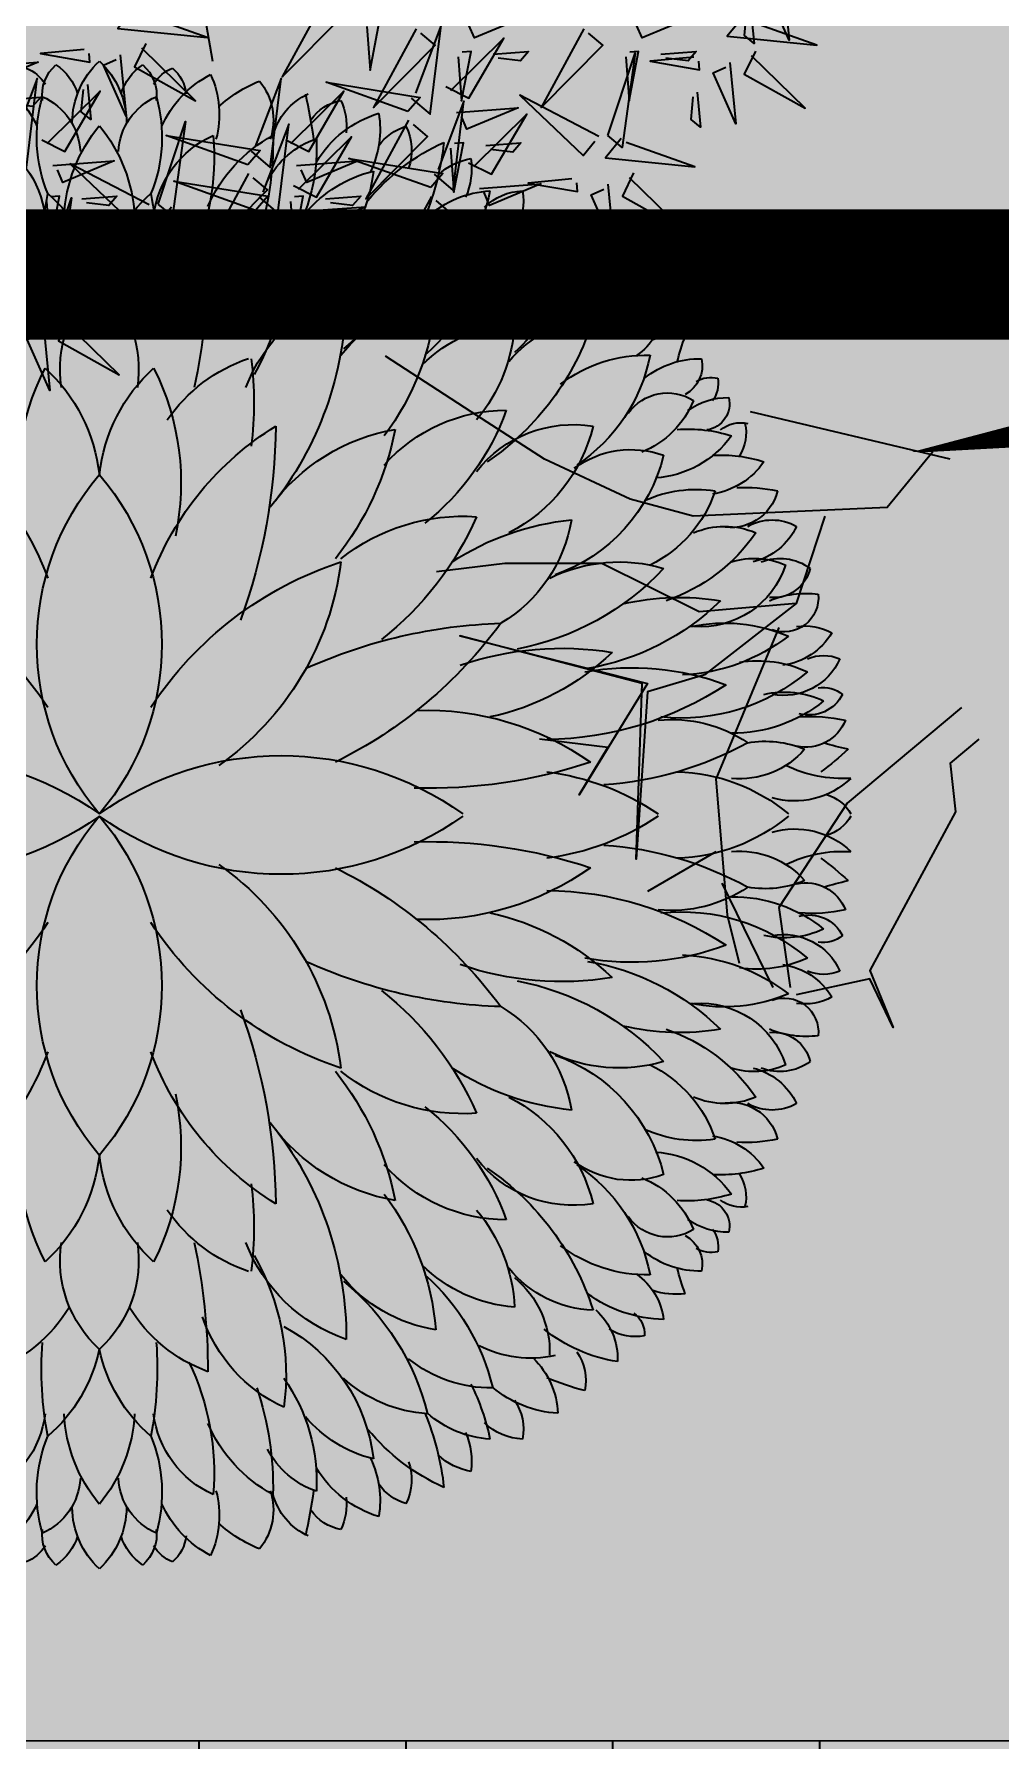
# Model space of a CAD drawing. Header units: millimetres. Extents: x -179928 to 528275, y -469666 to 511935.
# Drawn here: x 236649 to 236946, y 26643 to 27167 of the extents above; entities that cross this region are included whole.
import ezdxf

# ---------------------------------------------------------------- set-up
doc = ezdxf.new("R2010")
doc.units = ezdxf.units.MM
doc.linetypes.add('DASHED', pattern=[0.75, 0.5, -0.25])
for name, color, linetype in [('ad-Elevation 10', 8, 'Continuous'), ('ad-Secondary Roof', 6, 'Continuous'), ('ad-Verandah', 33, 'Continuous')]:
    doc.layers.add(name, color=color, linetype=linetype)
doc.layers.add('ad-Landscape', color=94, linetype='Continuous', lineweight=35)
doc.layers.add('ad-Landscape 2', color=7, linetype='Continuous', lineweight=35, true_color=0x264c00)

# ---------------------------------------------------------------- blocks, each defined once
blk = doc.blocks.new('bamboo')
at = {"layer": 'ad-Landscape'}
blk.add_line((-124.2, -652.6), (-157.7, -842.3), dxfattribs=at)
for points in [[(-1180, -694.3), (-1190.5, -804.4), (-1150.1, -713.1), (-1172.9, -702.9)], [(-358.7, -729.9), (-282.3, -870.2), (-392.6, -759), (-367.2, -737.1)], [(-1108.4, -762.6), (-1079.9, -797.1), (-1240.2, -813.4), (-1117, -769.7)], [(-1121.6, -747.6), (-1127.7, -810.5), (-1110.4, -796.3), (-1114.5, -756.2)], [(-908.9, -770), (-1019.2, -761.8), (-927.1, -800.3), (-917.4, -777.3)], [(-608.6, -770), (-718.8, -761.8), (-626.7, -800.3), (-617.1, -777.3)], [(-16.2, -749), (12.3, -783.5), (-148, -799.7), (-24.8, -756.1)], [(-822.9, -784.4), (-746.5, -924.8), (-856.8, -813.5), (-831.4, -791.7)], [(-513.8, -908.1), (-547.7, -937.2), (-567.2, -777.3), (-521, -899.6)], [(-522.5, -784.4), (-446.1, -924.8), (-556.4, -813.5), (-531, -791.7)], [(-433.8, -779.7), (-439.8, -858.4), (-456.8, -770), (-441.1, -771.2)], [(-1130.1, -824), (-1110.3, -865.6), (-1219.3, -926.5), (-1123, -832.6)], [(-961, -829.5), (-1024, -824.8), (-1009.5, -841.7), (-969.5, -836.8)], [(-898, -834.2), (-904, -913), (-921, -824.6), (-905.3, -825.7)], [(-660.6, -829.5), (-723.6, -824.8), (-709.1, -841.7), (-669.1, -836.8)], [(-575.6, -887.6), (-616.8, -908.3), (-679.8, -800.6), (-584, -894.9)], [(-597.6, -834.2), (-603.6, -913), (-620.7, -824.6), (-604.9, -825.7)], [(-37.9, -810.4), (-18.1, -852), (-127, -912.8), (-30.8, -819)], [(72.2, -821), (150.8, -828.6), (62, -843.8), (63.5, -828.1)], [(-1084.5, -844.3), (-1095, -954.4), (-1054.5, -863.1), (-1077.3, -852.9)], [(-1020.1, -834.7), (-941.4, -842.3), (-1030.2, -857.5), (-1028.7, -841.8)], [(-865.6, -975.2), (-915, -827.6), (-891.5, -996.5), (-865.6, -975.2)], [(7.8, -830.7), (-2.8, -940.7), (37.7, -849.4), (14.9, -839.3)], [(265.2, -851.8), (154.9, -843.6), (247, -882.2), (256.7, -859.1)], [(-507.7, -932.3), (-361.1, -879.9), (-529.5, -906.9), (-507.7, -932.3)], [(-227.1, -1003.5), (-261, -1032.7), (-280.5, -872.8), (-234.3, -995)], [(66.1, -883.9), (60.1, -946.8), (77.4, -932.6), (73.3, -892.5)], [(209.8, -1003.5), (175.9, -1032.7), (156.4, -872.8), (202.6, -995)], [(-1026.1, -897.6), (-1032.1, -960.5), (-1014.9, -946.3), (-1019, -906.2)], [(-849.9, -976.7), (-708, -903.2), (-821.4, -1011.2), (-842.8, -985.4)], [(-554.7, -1044.4), (-588.6, -1073.6), (-608.1, -913.7), (-562, -1036)], [(-288.9, -983), (-330, -1003.7), (-393.1, -896), (-297.3, -990.3)], [(148, -983), (106.8, -1003.7), (43.8, -896), (139.5, -990.3)], [(213.1, -911.3), (150.1, -906.6), (164.7, -923.5), (204.7, -918.6)], [(-616.5, -1023.9), (-657.7, -1044.6), (-720.8, -936.9), (-625, -1031.2)], [(-594.9, -933.7), (-705.2, -925.4), (-613.1, -964), (-603.4, -940.9)], [(-508.9, -948), (-432.5, -1088.4), (-542.8, -977.2), (-517.4, -955.3)], [(-302.5, -1064.9), (-343.7, -1085.5), (-406.8, -977.8), (-311, -1072.1)], [(-240.7, -1085.3), (-274.6, -1114.5), (-294.1, -954.6), (-248, -1076.9)], [(-221, -1027.7), (-74.4, -975.4), (-242.8, -1002.3), (-221, -1027.7)], [(-60.1, -1097.9), (-109.5, -950.3), (-85.9, -1119.2), (-60.1, -1097.9)], [(-889.9, -980.8), (-861.5, -1015.3), (-1021.7, -1031.5), (-898.6, -987.9)], [(-647, -993.1), (-710, -988.4), (-695.4, -1005.3), (-655.5, -1000.4)], [(-584, -997.8), (-590, -1076.6), (-607, -988.2), (-591.3, -989.4)], [(-548.6, -1068.6), (-402.1, -1016.3), (-570.5, -1043.2), (-548.6, -1068.6)], [(-308.2, -1029.1), (-418.5, -1020.8), (-326.4, -1059.4), (-316.7, -1036.4)], [(-44.4, -1099.5), (97.5, -1025.9), (-15.9, -1134), (-37.3, -1108.1)], [(128.7, -1029.1), (18.4, -1020.8), (110.5, -1059.4), (120.2, -1036.4)], [(-911.7, -1042.2), (-891.9, -1083.8), (-1000.8, -1144.6), (-904.6, -1050.8)], [(-866, -1062.5), (-876.5, -1172.5), (-836.1, -1081.2), (-858.9, -1071.1)], [(-801.6, -1052.8), (-723, -1060.4), (-811.7, -1075.7), (-810.2, -1059.9)], [(-635.9, -1070), (-746.1, -1061.7), (-654, -1100.3), (-644.4, -1077.3)], [(-234.6, -1109.5), (-88.1, -1057.2), (-256.5, -1084.1), (-234.6, -1109.5)], [(-222.2, -1043.5), (-145.8, -1183.9), (-256.1, -1072.6), (-230.7, -1050.8)], [(-549.8, -1084.4), (-473.4, -1224.8), (-583.8, -1113.5), (-558.3, -1091.7)], [(-360.3, -1088.6), (-423.3, -1083.8), (-408.7, -1100.8), (-368.8, -1095.8)], [(-297.3, -1093.3), (-303.3, -1172), (-320.3, -1083.6), (-304.5, -1084.8)], [(76.6, -1088.6), (13.6, -1083.8), (28.1, -1100.8), (68.1, -1095.8)], [(144.7, -1234.3), (95.3, -1086.7), (118.8, -1255.6), (144.7, -1234.3)], [(139.6, -1093.3), (133.6, -1172), (116.6, -1083.6), (132.3, -1084.8)], [(-807.6, -1115.7), (-813.6, -1178.6), (-796.4, -1164.4), (-800.5, -1124.4)], [(-687.9, -1129.5), (-751, -1124.7), (-736.4, -1141.7), (-696.4, -1136.8)], [(-624.9, -1134.2), (-630.9, -1213), (-648, -1124.6), (-632.2, -1125.7)], [(-321.9, -1110.9), (-432.1, -1102.7), (-340, -1141.2), (-330.3, -1118.2)], [(-235.8, -1125.3), (-159.4, -1265.7), (-269.7, -1154.4), (-244.3, -1132.6)], [(-84.4, -1103.5), (-56, -1138), (-216.2, -1154.2), (-93.1, -1110.6)], [(-373.9, -1170.4), (-436.9, -1165.7), (-422.4, -1182.6), (-382.4, -1177.7)], [(-310.9, -1175.1), (-316.9, -1253.9), (-334, -1165.5), (-318.2, -1166.6)], [(-106.2, -1164.9), (-86.3, -1206.5), (-195.3, -1267.4), (-99.1, -1173.5)], [(-60.5, -1185.2), (-71, -1295.3), (-30.6, -1204), (-53.4, -1193.8)], [(3.9, -1175.6), (82.5, -1183.2), (-6.2, -1198.4), (-4.7, -1182.7)], [(160.4, -1235.8), (302.3, -1162.3), (188.8, -1270.3), (167.5, -1244.4)], [(120.3, -1239.9), (148.8, -1274.4), (-11.4, -1290.6), (111.7, -1247)], [(-2.1, -1238.5), (-8.1, -1301.4), (9.1, -1287.1), (5, -1247.1)], [(98.6, -1301.3), (118.4, -1342.9), (9.5, -1403.7), (105.7, -1309.9)], [(144.3, -1321.5), (133.8, -1431.6), (174.2, -1340.3), (151.4, -1330.2)]]:
    blk.add_lwpolyline(points, dxfattribs=at)
blk = doc.blocks.new('A$C7DA81DBD')
at = {"layer": 'ad-Landscape'}
for centre, radius, start, end in [((0.3234, 3.905), 0.4767, 132.73866, 179.56243), ((-0.6413, 3.9243), 0.3417, 140.17932, 198.67463), ((-1.1804, 3.4536), 0.743, 47.03228, 68.14061), ((-0.1425, 3.9552), 0.5349, 155.19049, 195.20682), ((-0.9056, 3.6412), 0.6057, 24.0272, 62.73054), ((-0.2663, 4.0457), 0.2252, 130.84427, 173.75905), ((-0.4908, 4.0166), 0.2139, 30.41563, 68.82996), ((-0.0961, 4.0625), 0.2274, 130.93347, 187.27283), ((-0.4137, 3.9807), 0.3046, 17.09734, 56.39496), ((5.8663, 2.673), 7.168, 168.75967, 170.83335), ((-1.3268, 3.7443), 0.3576, 14.37957, 65.67824), ((0.4847, 3.8253), 0.8385, 164.13269, 202.27743), ((-0.4664, 3.7254), 0.3595, 3.05127, 66.29439), ((-1.0337, 3.8696), 0.5516, 170.48559, 205.45287), ((-1.7595, 3.3631), 0.6247, 31.25767, 73.08831), ((-1.0529, 3.8878), 0.3429, 154.82228, 186.10535), ((-1.4147, 3.7701), 0.2686, 35.04222, 78.95985), ((-1.4522, 3.7508), 0.3106, 153.81915, 198.78711), ((-1.8213, 3.5993), 0.3023, 36.32124, 72.6008), ((0.6722, 3.3341), 0.8727, 140.39412, 176.99618), ((-2.4444, 2.7002), 1.2047, 39.61762, 65.52562), ((-0.4659, 3.9514), 1.4875, 185.97252, 202.70743), ((-0.2113, 3.764), 1.0157, 176.98112, 215.15022), ((-1.383, 3.3555), 0.488, 27.43755, 71.18261), ((0.7845, 3.7974), 1.7654, 178.75477, 198.61147), ((-1.3701, 3.1096), 0.824, 23.21959, 61.77969), ((0.8101, 3.7172), 1.4584, 175.33806, 205.55583), ((-0.8731, 3.3135), 0.5704, 6.67232, 66.26868), ((-1.6924, 3.6508), 0.4098, 172.3277, 203.61076), ((-2.1581, 3.3546), 0.3559, 46.86291, 80.36915), ((-1.7238, 2.9221), 0.7346, 40.38662, 76.09196), ((-0.5792, 3.7449), 0.9742, 186.46688, 241.65563), ((-2.1061, 3.4684), 0.2887, 169.0778, 214.64065), ((-2.4029, 3.194), 0.3293, 46.24511, 87.68542), ((-2.2394, 2.9434), 0.5806, 48.33638, 86.67487), ((-0.9147, 3.7961), 1.3196, 191.93886, 206.21864), ((1.7398, 3.1245), 2.0667, 169.32144, 184.04788), ((-0.8762, 2.8295), 0.8955, 11.96194, 49.21126), ((-2.6219, 2.7574), 0.6207, 49.77589, 86.93335), ((-2.1285, 3.3962), 0.4606, 182.36478, 225.58317), ((-0.4879, 3.7225), 1.408, 194.08678, 230.75178), ((-1.8961, 2.6169), 0.7641, 47.38545, 86.81155), ((0.2948, 3.161), 1.349, 172.2305, 210.01298), ((-1.4049, 2.5545), 0.8684, 18.68778, 65.28391), ((-2.4584, 3.1948), 0.2887, 169.0778, 214.64065), ((-3.0457, 2.0047), 1.2814, 66.14352, 76.28476), ((-2.2078, 2.5037), 0.7304, 50.8151, 91.05063), ((-1.0136, 3.5245), 1.2421, 193.52703, 228.39805), ((-2.5541, 3.0699), 0.3719, 177.60187, 227.96098), ((-3.0549, 2.2322), 0.863, 51.02378, 81.38718), ((2.889, 3.1417), 3.5018, 179.98243, 192.00519), ((-0.9142, 2.3228), 0.8735, 31.40487, 69.8192), ((-2.4357, 2.4238), 0.6427, 63.07607, 102.38547), ((-1.9988, 3.0323), 0.5442, 178.24862, 230.68038), ((0.4533, 2.5144), 0.6755, 132.16499, 188.60831), ((-2.9291, 2.9329), 0.15, 177.47025, 233.80961), ((-3.0253, 2.6704), 0.2744, 57.97543, 101.26619), ((-0.4415, 3.0214), 1.4626, 184.53972, 217.07204), ((-2.0257, 2.069), 0.8461, 38.49282, 81.42911), ((0.5421, 2.9513), 1.9362, 179.73155, 217.41149), ((-1.6974, 2.079), 0.9321, 21.01467, 71.00855), ((-2.8327, 2.8868), 0.3555, 186.20703, 235.71806), ((-3.2048, 2.0899), 0.7587, 53.84333, 88.58495), ((-2.8129, 2.1522), 0.6446, 39.15642, 87.78171), ((-1.3292, 3.2587), 1.5303, 197.59049, 235.74559), ((-3.255, 2.3074), 0.3987, 70.94104, 97.72728), ((-4.7109, 2.1806), 1.4962, 14.55365, 20.41362), ((-2.4021, 1.9593), 0.8207, 45.12287, 85.9267), ((-1.4468, 2.8141), 0.8978, 182.30093, 220.50756), ((-3.2185, 2.5369), 0.186, 168.23624, 240.99446), ((-3.387, 2.0873), 0.4877, 50.8294, 91.59888), ((-3.0882, 1.8014), 0.7945, 52.47186, 91.55185), ((-2.167, 2.7765), 0.9598, 190.85815, 236.55055), ((1.1102, 2.3286), 1.9834, 172.86966, 187.13034), ((-1.1439, 1.6998), 0.9279, 34.91657, 71.05051), ((0.9729, 1.8753), 1.4339, 153.15977, 192.1138), ((-0.9472, 1.8177), 0.9527, 6.22136, 47.73687), ((-3.3252, 2.438), 0.1695, 170.71369, 216.27653), ((-3.4542, 2.3019), 0.1679, 59.89017, 103.18093), ((-3.4098, 2.3203), 0.1483, 166.0967, 261.70295), ((-3.5474, 1.9775), 0.3785, 53.8191, 90.95416), ((-3.2095, 2.1093), 0.2729, 35.39886, 122.15517), ((-2.8672, 2.5356), 0.5252, 201.8257, 248.02813), ((-2.3006, 1.3581), 0.9275, 41.73929, 89.82837), ((-0.9565, 2.7668), 1.425, 199.73306, 231.77211), ((-3.6227, 2.031), 0.1831, 51.14247, 102.0713), ((-3.4132, 2.1554), 0.2388, 166.75476, 212.31761), ((-3.3241, 1.386), 0.7926, 85.56631, 108.01228), ((-3.104, 2.4748), 0.5733, 215.76353, 266.37343), ((-2.6751, 1.5084), 0.6953, 38.28249, 99.3433), ((-1.8936, 2.412), 0.9205, 193.66836, 242.88227), ((-1.856, 1.0904), 1.1017, 36.03906, 80.26816), ((-0.0127, 2.4992), 1.6882, 191.02849, 218.56329), ((-1.8918, 0.7397), 1.7085, 20.47463, 58.37181), ((2.2619, 2.2221), 3.2578, 180.48635, 200.14254), ((-3.5079, 1.2176), 0.814, 86.76384, 107.52222), ((-3.0021, 1.5187), 0.5438, 53.77897, 109.79803), ((-2.2585, 2.2572), 0.9551, 193.74281, 250.74014), ((-3.3942, 2.2431), 0.4369, 214.78481, 261.07296), ((-3.6458, 0.9704), 0.8788, 87.00257, 102.07341), ((-3.3701, 1.1333), 0.7046, 65.60352, 98.75304), ((1.1235, 0.9635), 1.4762, 139.56784, 220.43216), ((-3.5663, 1.8937), 0.2709, 193.65461, 282.44901), ((-2.7888, 2.0624), 0.7268, 198.67082, 243.79699), ((-3.799, 1.3868), 0.2788, 60.36234, 119.63766), ((-2.8127, 0.1703), 1.5025, 56.86683, 84.37468), ((-1.8408, 1.8007), 0.8356, 189.30481, 239.3197), ((-2.0528, 0.5755), 1.111, 51.64981, 93.95156), ((-0.5036, 2.3877), 1.7715, 203.40985, 232.04459), ((-3.6025, 1.7876), 0.3701, 205.36372, 256.0362), ((-3.5309, 1.1863), 0.4429, 66.56317, 113.43683), ((-2.8723, 2.1694), 1.0147, 214.6416, 251.06237), ((-3.8429, 1.1634), 0.2852, 68.35462, 126.71622), ((-3.6986, 1.0203), 0.4283, 72.41068, 114.40253), ((-3.8061, 1.4393), 0.2126, 192.8534, 276.06864), ((-3.3934, 1.5704), 0.508, 198.36566, 274.36285), ((-2.935, 0.5362), 0.8919, 63.91881, 106.35993), ((-2.0704, 2.4383), 1.5297, 223.15526, 259.12002), ((0.278, 1.6321), 1.6541, 187.07097, 234.85412), ((-2.0051, -0.5207), 2.0521, 33.36445, 71.77879), ((-3.867, 1.2266), 0.1934, 174.18666, 290.59598), ((-3.9905, 0.7068), 0.5437, 67.64575, 97.28341), ((-3.2785, -0.1985), 1.4267, 76.95691, 99.25489), ((-2.5206, 2.2177), 1.411, 225.5947, 260.34135), ((-3.9828, 0.7528), 0.3143, 81.59333, 119.16505), ((-3.5292, 0.1698), 0.9139, 78.01728, 113.3144), ((-0.1824, 2.6175), 2.5892, 216.37093, 243.62041), ((-2.3551, -1.8074), 2.8907, 65.67414, 88.25794), ((-3.8058, 1.2269), 0.3858, 211.15088, 261.88723), ((-3.2424, 1.8545), 1.0655, 232.5105, 267.25212), ((-4.09, 0.6654), 0.2348, 66.95459, 113.04541), ((-3.8641, 1.0224), 0.3477, 203.91838, 280.78741), ((-3.7147, 0.1925), 0.678, 81.55573, 114.70525), ((-2.6118, -0.8298), 1.7705, 71.06869, 99.21005), ((-1.9143, 1.938), 1.4152, 226.12226, 258.10878), ((-3.2885, 1.64), 1.0932, 229.52167, 276.17194), ((-3.0057, -0.698), 1.5293, 80.07303, 110.39202), ((-4.09, 0.5543), 0.1658, 79.35441, 130.28324), ((-4.0065, 0.7788), 0.2144, 207.19351, 284.68974), ((-3.8679, 0.1672), 0.5263, 77.39124, 114.96296), ((-2.5064, 2.2982), 1.8728, 236.55296, 269.35046), ((-3.5803, 1.2652), 0.8033, 230.61412, 270.78978), ((-1.8532, -0.9988), 1.5896, 87.80694, 125.34258), ((-4.0211, -0.3309), 0.8867, 85.54152, 102.47041), ((-3.9905, 0.6212), 0.2383, 201.22812, 283.00293), ((-3.2335, -0.2213), 0.7603, 84.12058, 124.2254), ((-3.7607, -0.1513), 0.5674, 79.89405, 113.04357), ((2.0051, 0.5207), 2.0521, 213.36445, 251.77879), ((1.8918, -0.7397), 1.7085, 200.47463, 238.37181)]:
    blk.add_arc(centre, radius, start, end, dxfattribs=at)
at = {"layer": 'ad-Landscape 2'}
for centre, radius, start, end in [((-0.3234, 3.905), 0.4767, 0.43757, 47.26134), ((0.4137, 3.9807), 0.3046, 123.60504, 162.90266), ((0.0961, 4.0625), 0.2274, 352.72717, 49.06653), ((0.4908, 4.0166), 0.2139, 111.17004, 149.58437), ((0.9056, 3.6412), 0.6057, 117.26946, 155.9728), ((0.4664, 3.7254), 0.3595, 113.70561, 176.94873), ((-0.4847, 3.8253), 0.8385, 337.72257, 15.86731), ((-0.6722, 3.3341), 0.8727, 3.00382, 39.60588), ((0.8731, 3.3135), 0.5704, 113.73132, 173.32768), ((0.8762, 2.8295), 0.8955, 130.78874, 168.03806), ((-1.7398, 3.1245), 2.0667, 355.95212, 10.67856), ((0.9142, 2.3228), 0.8735, 110.1808, 148.59513), ((-0.4533, 2.5144), 0.6755, 351.39169, 47.83501), ((0.9472, 1.8177), 0.9527, 132.26313, 173.77864), ((-0.9729, 1.8753), 1.4339, 347.8862, 26.84023), ((1.8918, 0.7397), 1.7085, 121.62819, 159.52537), ((-1.1235, 0.9635), 1.4762, 319.56784, 40.43216), ((2.0051, -0.5207), 2.0521, 108.22121, 146.63555), ((-4.487, 1.6291), 1.2847, 281.63719, 288.00047), ((-2.7222, 2.1138), 1.9478, 241.18217, 266.26036), ((-3.052, 1.6261), 1.72, 226.87005, 233.5161), ((-3.6164, 0.6908), 0.4865, 221.13896, 275.57028), ((-1.8634, 3.0329), 2.8823, 251.61053, 271.71734), ((-1.0264, -1.4309), 1.7659, 54.46623, 125.53377), ((1.0264, -1.4309), 1.7659, 54.46623, 125.53377), ((-4.1975, 0.9392), 0.7339, 266.42892, 296.01705), ((-3.9266, 0.5355), 0.4565, 226.08818, 286.23686), ((-3.2407, -0.7659), 1.0093, 91.25618, 130.10548), ((-2.3531, -1.1695), 1.4234, 97.04197, 124.31969), ((-4.0462, -0.1006), 0.224, 105.31091, 151.56637), ((-4.0462, 0.1006), 0.224, 208.43363, 254.68909), ((-3.9266, -0.5355), 0.4565, 73.76314, 133.91182), ((-3.2407, 0.7659), 1.0093, 229.89452, 268.74382), ((-2.3531, 1.1695), 1.4234, 235.68031, 262.95803), ((-1.0264, 1.4309), 1.7659, 234.46623, 305.53377), ((1.1235, -0.9635), 1.4762, 139.56784, 220.43216), ((-1.1235, -0.9635), 1.4762, 319.56784, 40.43216), ((1.0264, 1.4309), 1.7659, 234.46623, 305.53377), ((-2.7222, -2.1138), 1.9478, 93.73964, 118.81783), ((-1.8634, -3.0329), 2.8823, 88.28266, 108.38947), ((-4.1975, -0.9392), 0.7339, 63.98295, 93.57108), ((-3.052, -1.6261), 1.72, 126.4839, 133.12995), ((-3.6164, -0.6908), 0.4865, 84.42972, 138.86104), ((0.278, -1.6321), 1.6541, 125.14588, 172.92903), ((-4.487, -1.6291), 1.2847, 71.99953, 78.36281), ((-3.9905, -0.6212), 0.2383, 76.99707, 158.77188), ((-3.7607, 0.1513), 0.5674, 246.95643, 280.10595), ((-1.8532, 0.9988), 1.5896, 234.65742, 272.19306), ((-0.1824, -2.6175), 2.5892, 116.37959, 143.62907), ((-3.5803, -1.2652), 0.8033, 89.21022, 129.38588), ((-3.2335, 0.2213), 0.7603, 235.7746, 275.87942), ((-2.5064, -2.2982), 1.8728, 90.64954, 123.44704), ((-4.0211, 0.3309), 0.8867, 257.52959, 274.45848), ((-4.0065, -0.7788), 0.2144, 75.31026, 152.80649), ((-3.2885, -1.64), 1.0932, 83.82806, 130.47833), ((-1.9143, -1.938), 1.4152, 101.89122, 133.87774), ((-3.8679, -0.1672), 0.5263, 245.03704, 282.60876), ((-2.0051, 0.5207), 2.0521, 288.22121, 326.63555), ((-4.09, -0.5543), 0.1658, 229.71676, 280.64559), ((-3.8641, -1.0224), 0.3477, 79.21259, 156.08162), ((-3.0057, 0.698), 1.5293, 249.60798, 279.92697), ((-3.8058, -1.2269), 0.3858, 98.11277, 148.84912), ((-3.7147, -0.1925), 0.678, 245.29475, 278.44427), ((-3.2424, -1.8545), 1.0655, 92.74788, 127.4895), ((-2.5206, -2.2177), 1.411, 99.65865, 134.4053), ((-2.6118, 0.8298), 1.7705, 260.78995, 288.93131), ((-2.3551, 1.8074), 2.8907, 271.74206, 294.32586), ((-4.09, -0.6654), 0.2348, 246.95459, 293.04541), ((-2.0704, -2.4383), 1.5297, 100.87998, 136.84474), ((-3.9828, -0.7528), 0.3143, 240.83495, 278.40667), ((-3.867, -1.2266), 0.1934, 69.40402, 185.81334), ((-3.5292, -0.1698), 0.9139, 246.6856, 281.98272), ((-0.5036, -2.3877), 1.7715, 127.95541, 156.59015), ((-3.3934, -1.5704), 0.508, 85.63715, 161.63434), ((-1.8408, -1.8007), 0.8356, 120.6803, 170.69519), ((2.2619, -2.2221), 3.2578, 159.85746, 179.51365), ((-3.9905, -0.7068), 0.5437, 262.71659, 292.35425), ((-3.8061, -1.4393), 0.2126, 83.93136, 167.1466), ((-2.8723, -2.1694), 1.0147, 108.93763, 145.3584), ((-3.2785, 0.1985), 1.4267, 260.74511, 283.04309), ((-2.935, -0.5362), 0.8919, 253.64007, 296.08119), ((-1.8918, -0.7397), 1.7085, 301.62819, 339.52537), ((-3.8429, -1.1634), 0.2852, 233.28378, 291.64538), ((-3.6025, -1.7876), 0.3701, 103.9638, 154.63628), ((-3.6986, -1.0203), 0.4283, 245.59747, 287.58932), ((-2.7888, -2.0624), 0.7268, 116.20301, 161.32918), ((-2.2585, -2.2572), 0.9551, 109.25986, 166.25719), ((-2.8127, -0.1703), 1.5025, 275.62532, 303.13317), ((-2.0528, -0.5755), 1.111, 266.04844, 308.35019), ((-0.0127, -2.4992), 1.6882, 141.43671, 168.97151), ((-3.799, -1.3868), 0.2788, 240.36234, 299.63766), ((-3.5663, -1.8937), 0.2709, 77.55099, 166.34539), ((-3.5309, -1.1863), 0.4429, 246.56317, 293.43683), ((-1.8936, -2.412), 0.9205, 117.11773, 166.33164), ((0.9729, -1.8753), 1.4339, 167.8862, 206.84023), ((-0.9729, -1.8753), 1.4339, 333.15977, 12.1138), ((-0.9565, -2.7668), 1.425, 128.22789, 160.26694), ((-3.6458, -0.9704), 0.8788, 257.92659, 272.99743), ((-3.3942, -2.2431), 0.4369, 98.92704, 145.21519), ((-3.3701, -1.1333), 0.7046, 261.24696, 294.39648), ((-1.856, -1.0904), 1.1017, 279.73184, 323.96094), ((0.5421, -2.9513), 1.9362, 142.58851, 180.26845), ((-3.104, -2.4748), 0.5733, 93.62657, 144.23647), ((-0.9472, -1.8177), 0.9527, 312.26313, 353.77864), ((0.9472, -1.8177), 0.9527, 186.22136, 227.73687), ((-3.5079, -1.2176), 0.814, 252.47778, 273.23616), ((-3.0021, -1.5187), 0.5438, 250.20197, 306.22103), ((-2.167, -2.7765), 0.9598, 123.44945, 169.14185), ((-2.6751, -1.5084), 0.6953, 260.6567, 321.71751), ((-1.3292, -3.2587), 1.5303, 124.25441, 162.40951), ((-2.3006, -1.3581), 0.9275, 270.17163, 318.26071), ((-3.4132, -2.1554), 0.2388, 147.68239, 193.24524), ((-2.8672, -2.5356), 0.5252, 111.97187, 158.1743), ((1.1102, -2.3286), 1.9834, 172.86966, 187.13034), ((-3.6227, -2.031), 0.1831, 257.9287, 308.85753), ((-3.3241, -1.386), 0.7926, 251.98772, 274.43369), ((-3.4098, -2.3203), 0.1483, 98.29705, 193.9033), ((-0.4415, -3.0214), 1.4626, 142.92796, 175.46028), ((-3.5474, -1.9775), 0.3785, 269.04584, 306.1809), ((-3.2095, -2.1093), 0.2729, 237.84483, 324.60114), ((-1.4468, -2.8141), 0.8978, 139.49244, 177.69907), ((-1.1439, -1.6998), 0.9279, 288.94949, 325.08343), ((-3.3252, -2.438), 0.1695, 143.72347, 189.28631), ((-3.2185, -2.5369), 0.186, 119.00554, 191.76376), ((-3.4542, -2.3019), 0.1679, 256.81907, 300.10983), ((-3.387, -2.0873), 0.4877, 268.40112, 309.1706), ((-3.0882, -1.8014), 0.7945, 268.44815, 307.52814), ((-1.6974, -2.079), 0.9321, 288.99145, 338.98533), ((0.2948, -3.161), 1.349, 149.98702, 187.7695), ((2.889, -3.1417), 3.5018, 167.99481, 180.01757), ((0.4533, -2.5144), 0.6755, 171.39169, 227.83501), ((-0.4533, -2.5144), 0.6755, 312.16499, 8.60831), ((-4.7109, -2.1806), 1.4962, 339.58638, 345.44635), ((-2.8327, -2.8868), 0.3555, 124.28194, 173.79297), ((-2.8129, -2.1522), 0.6446, 272.21829, 320.84358), ((-2.4021, -1.9593), 0.8207, 274.0733, 314.87713), ((-1.0136, -3.5245), 1.2421, 131.60195, 166.47297), ((-2.0257, -2.069), 0.8461, 278.57089, 321.50718), ((-3.255, -2.3074), 0.3987, 262.27272, 289.05896), ((-1.9988, -3.0323), 0.5442, 129.31962, 181.75138), ((-0.4879, -3.7225), 1.408, 129.24822, 165.91322), ((-3.2048, -2.0899), 0.7587, 271.41505, 306.15667), ((-2.5541, -3.0699), 0.3719, 132.03902, 182.39813), ((-0.9142, -2.3228), 0.8735, 290.1808, 328.59513), ((0.9142, -2.3228), 0.8735, 211.40487, 249.8192), ((-2.9291, -2.9329), 0.15, 126.19039, 182.52975), ((-0.5792, -3.7449), 0.9742, 118.34437, 173.53312), ((-1.4049, -2.5545), 0.8684, 294.71609, 341.31222), ((-3.0253, -2.6704), 0.2744, 258.73381, 302.02457), ((-3.0549, -2.2322), 0.863, 278.61282, 308.97622), ((1.7398, -3.1245), 2.0667, 175.95212, 190.67856), ((-1.7398, -3.1245), 2.0667, 349.32144, 4.04788), ((-2.4584, -3.1948), 0.2887, 145.35935, 190.9222), ((-2.1285, -3.3962), 0.4606, 134.41683, 177.63522), ((-2.4357, -2.4238), 0.6427, 257.61453, 296.92393), ((-2.2078, -2.5037), 0.7304, 268.94937, 309.1849), ((-0.8762, -2.8295), 0.8955, 310.78874, 348.03806), ((0.8762, -2.8295), 0.8955, 191.96194, 229.21126), ((-3.0457, -2.0047), 1.2814, 283.71524, 293.85648), ((-1.8961, -2.6169), 0.7641, 273.18845, 312.61455), ((-0.2113, -3.764), 1.0157, 144.84978, 183.01888), ((0.8101, -3.7172), 1.4584, 154.44417, 184.66194), ((-2.6219, -2.7574), 0.6207, 273.06665, 310.22411), ((-0.9147, -3.7961), 1.3196, 153.78136, 168.06114), ((0.7845, -3.7974), 1.7654, 161.38853, 181.24523), ((-2.1061, -3.4684), 0.2887, 145.35935, 190.9222), ((-2.4029, -3.194), 0.3293, 272.31458, 313.75489), ((-2.2394, -2.9434), 0.5806, 273.32513, 311.66362), ((-0.4659, -3.9514), 1.4875, 157.29257, 174.02748), ((-2.4444, -2.7002), 1.2047, 294.47438, 320.38238), ((-1.7238, -2.9221), 0.7346, 283.90804, 319.61338), ((-1.3701, -3.1096), 0.824, 298.22031, 336.78041), ((-0.8731, -3.3135), 0.5704, 293.73132, 353.32768), ((0.6722, -3.3341), 0.8727, 183.00382, 219.60588), ((-0.6722, -3.3341), 0.8727, 320.39412, 356.99618), ((0.8731, -3.3135), 0.5704, 186.67232, 246.26868), ((-1.6924, -3.6508), 0.4098, 156.38924, 187.6723), ((0.4847, -3.8253), 0.8385, 157.72257, 195.86731), ((-0.4847, -3.8253), 0.8385, 344.13269, 22.27743), ((-2.1581, -3.3546), 0.3559, 279.63085, 313.13709), ((-1.4522, -3.7508), 0.3106, 161.21289, 206.18085), ((-1.0337, -3.8696), 0.5516, 154.54713, 189.51441), ((-1.383, -3.3555), 0.488, 288.81739, 332.56245), ((-1.7595, -3.3631), 0.6247, 286.91169, 328.74233), ((-0.4664, -3.7254), 0.3595, 293.70561, 356.94873), ((0.4664, -3.7254), 0.3595, 183.05127, 246.29439), ((-1.8213, -3.5993), 0.3023, 287.3992, 323.67876), ((-1.0529, -3.8878), 0.3429, 173.89465, 205.17772), ((5.8663, -2.673), 7.168, 189.16665, 191.24033), ((-1.3268, -3.7443), 0.3576, 294.32176, 345.62043), ((-0.6413, -3.9243), 0.3417, 161.32537, 219.82068), ((-0.1425, -3.9552), 0.5349, 164.79318, 204.80951), ((-1.4147, -3.7701), 0.2686, 281.04015, 324.95778), ((-0.9056, -3.6412), 0.6057, 297.26946, 335.9728), ((0.3234, -3.905), 0.4767, 180.43757, 227.26134), ((-0.3234, -3.905), 0.4767, 312.73866, 359.56243), ((0.9056, -3.6412), 0.6057, 204.0272, 242.73054), ((-1.1804, -3.4536), 0.743, 291.85939, 312.96772), ((-0.0961, -4.0625), 0.2274, 172.72717, 229.06653), ((0.0961, -4.0625), 0.2274, 310.93347, 7.27283), ((-0.2663, -4.0457), 0.2252, 186.24095, 229.15573), ((-0.4908, -4.0166), 0.2139, 291.17004, 329.58437), ((-0.4137, -3.9807), 0.3046, 303.60504, 342.90266), ((0.4137, -3.9807), 0.3046, 197.09734, 236.39496), ((0.4908, -4.0166), 0.2139, 210.41563, 248.82996)]:
    blk.add_arc(centre, radius, start, end, dxfattribs=at)
blk = doc.blocks.new('A$C06C421F0')
at = {"layer": 'ad-Landscape'}
for points in [[(359.91, 366.46, 35.98, 14.39, 0), (421.22, 431.54, 14.39, 0.72, 0), (487.37, 441.94, 0, 0, 0), (448, 441.94, 0, 0, 0), (472.53, 524.19, 0, 0, 0), (467.69, 541.37, 0, 0, 0), (379.6, 599.67, 0, 0, 0), (404.12, 579.33, 0, 0, 0), (359.91, 575.71, 0, 0, 0), (404.12, 579.33, 0, 0, 0), (467.69, 541.37, 0, 0, 0), (433.48, 648.03, 0, 0, 0), (482.53, 692.32, 0, 0, 0), (430.9, 648.03, 0, 0, 0), (418.64, 692.32, 0, 0, 0), (426.06, 713.11, 0, 0, 0), (413.8, 692.32, 0, 0, 0), (372.17, 716.27, 0, 0, 0), (413.8, 692.32, 0, 0, 0), (323.13, 719.89, 0, 0, 0)], [(366.46, 359.97, 35.98, 14.39, 0), (431.54, 298.66, 14.39, 0.72, 0), (441.94, 232.52, 0, 0, 0), (441.94, 271.88, 0, 0, 0), (524.19, 247.36, 0, 0, 0), (541.37, 252.2, 0, 0, 0), (599.67, 340.29, 0, 0, 0), (579.33, 315.77, 0, 0, 0), (575.71, 359.97, 0, 0, 0), (579.33, 315.77, 0, 0, 0), (541.37, 252.2, 0, 0, 0), (648.03, 286.4, 0, 0, 0), (692.32, 237.36, 0, 0, 0), (648.03, 288.98, 0, 0, 0), (692.32, 301.25, 0, 0, 0), (713.11, 293.82, 0, 0, 0), (692.32, 306.09, 0, 0, 0), (716.27, 347.71, 0, 0, 0), (692.32, 306.09, 0, 0, 0), (719.89, 396.76, 0, 0, 0)]]:
    blk.add_lwpolyline(points, format="xyseb", dxfattribs=at)
for points in [[(460.26, 565.32), (472.53, 575.71), (470.27, 596.5), (507.05, 664.75), (497.05, 689.15), (507.05, 668.36), (538.67, 675.14)], [(467.69, 551.76), (516.73, 592.89), (546.1, 637.63), (541.26, 671.98)], [(570.62, 627.24), (548.68, 671.98)], [(546.1, 517.41), (573.2, 582.49), (568.36, 640.79), (563.2, 661.58)], [(573.2, 613.68), (602.56, 630.85)], [(538.67, 507.02), (578.04, 537.75), (602.56, 544.98), (607.4, 616.84), (604.82, 541.37), (683.23, 521.03), (602.56, 541.37), (631.93, 589.27), (619.67, 568.94), (649.03, 565.32)], [(526.41, 469.51), (538.67, 507.02), (580.3, 510.63), (622.25, 489.84), (663.87, 489.84), (693.24, 493.46)], [(479.95, 441.94), (499.63, 465.89), (582.88, 469.51), (609.99, 462.28), (646.77, 445.1), (678.39, 424.76), (715.18, 400.81)], [(472.53, 445.1), (558.36, 424.76)]]:
    blk.add_lwpolyline(points, dxfattribs=at)
blk = doc.blocks.new('zw$6CCD')
at = {"transparency": 33554559}
h = blk.add_hatch(color=43, dxfattribs=at)
h.dxf.hatch_style = 1
h.paths.add_polyline_path([(6190, -13620), (12120, -13620), (12120, -4745), (13640, -4745), (13640, -8875), (14550, -8875), (14550, -14830), (6190, -14830)])
h = blk.add_hatch(dxfattribs=at)
h.set_pattern_fill('GRASS', color=74, angle=180)
h.set_pattern_definition([(270, (14545, -5500), (17.96051, -17.96051), [4.7625, -31.15852]), (225, (14545, -5500), (17.96051, -17.96051), [4.7625, -20.6375]), (315, (14545, -5500), (17.96051, 17.96051), [4.7625, -20.6375])])
h.paths.add_polyline_path([(14550, -8875), (13640, -8875), (13640, -7725), (14550, -7725)])
h = blk.add_hatch(color=256, dxfattribs=at)
h.dxf.hatch_style = 1
h.set_gradient(color1=(153, 204, 0), color2=(63, 127, 0), tint=1, name='INVSPHERICAL')
h.paths.add_polyline_path([(14550, -8875), (13640, -8875), (13640, -7725), (14550, -7725)])
at = {"layer": 'ad-Landscape', "transparency": 33554687}
h = blk.add_hatch(dxfattribs=at)
h.set_pattern_fill('DOLMIT', color=44, scale=10, angle=90)
h.set_pattern_definition([(90, (6195, -14830), (-63.5, 2e-14), []), (135, (6195, -14830), (-127, -127), [89.8026, -179.605])])
h.paths.add_polyline_path([(6190, -13620), (12120, -13620), (12120, -4745), (13640, -4745), (13640, -8875), (14550, -8875), (14550, -14830), (6190, -14830)])
at = {"layer": 'ad-Elevation 10'}
blk.add_lwpolyline([(14550, -8875), (13640, -8875), (13640, -7725), (14550, -7725)], close=True, dxfattribs=at)
at = {"layer": 'ad-Verandah', "lineweight": 9}
blk.add_lwpolyline([(6190, -13620), (12120, -13620), (12120, -4745), (13640, -4745), (13640, -8875), (14550, -8875), (14550, -14830), (6190, -14830)], close=True, dxfattribs=at)
at = {"xscale": -54.36482949885722, "yscale": 54.36482949885722, "zscale": 54.36482949885722}
blk.add_blockref('A$C7DA81DBD', (13927.16, -8590.85), dxfattribs=at)
at = {"layer": 'ad-Landscape', "linetype": 'Continuous', "xscale": -0.171360081536486, "yscale": 0.171360081536486, "zscale": 0.171360081536486}
blk.add_blockref('bamboo', (13934.89, -8215.22), dxfattribs=at)
at = {"layer": 'ad-Landscape', "xscale": 0.7144563243118911, "yscale": 0.7144563243118911, "zscale": 0.7144563243118911, "rotation": 180}
blk.add_blockref('A$C06C421F0', (14525.94, -8163.67), dxfattribs=at)
blk = doc.blocks.new('A$Ca594aa6c')
at = {"layer": 'ad-Secondary Roof', "linetype": 'DASHED', "ltscale": 2, "const_width": 40}
blk.add_lwpolyline([(12570, -8425), (10464.63, -11787.5), (12570, -15150), (14850, -15150), (14850, -8425)], close=True, dxfattribs=at)
blk = doc.blocks.new('1625W-Roof Plan')
blk.add_blockref('A$Ca594aa6c', (0, 13620))
blk = doc.blocks.new('1625_West Villa')
at = {"layer": 'ad-Verandah'}
blk.add_blockref('zw$6CCD', (0, 13620), dxfattribs=at)
blk.add_blockref('1625W-Roof Plan', (0, 0))
blk = doc.blocks.new("All Plot's Villa Plans")
at = {"ltscale": 5}
blk.add_blockref('1625_West Villa', (222742.28, 21898.27), dxfattribs=at)

msp = doc.modelspace()

# ---------------------------------------------------------------- block references
at = {"ltscale": 5}
msp.add_blockref("All Plot's Villa Plans", (0, 0), dxfattribs=at)

doc.saveas('drawing.dxf')
